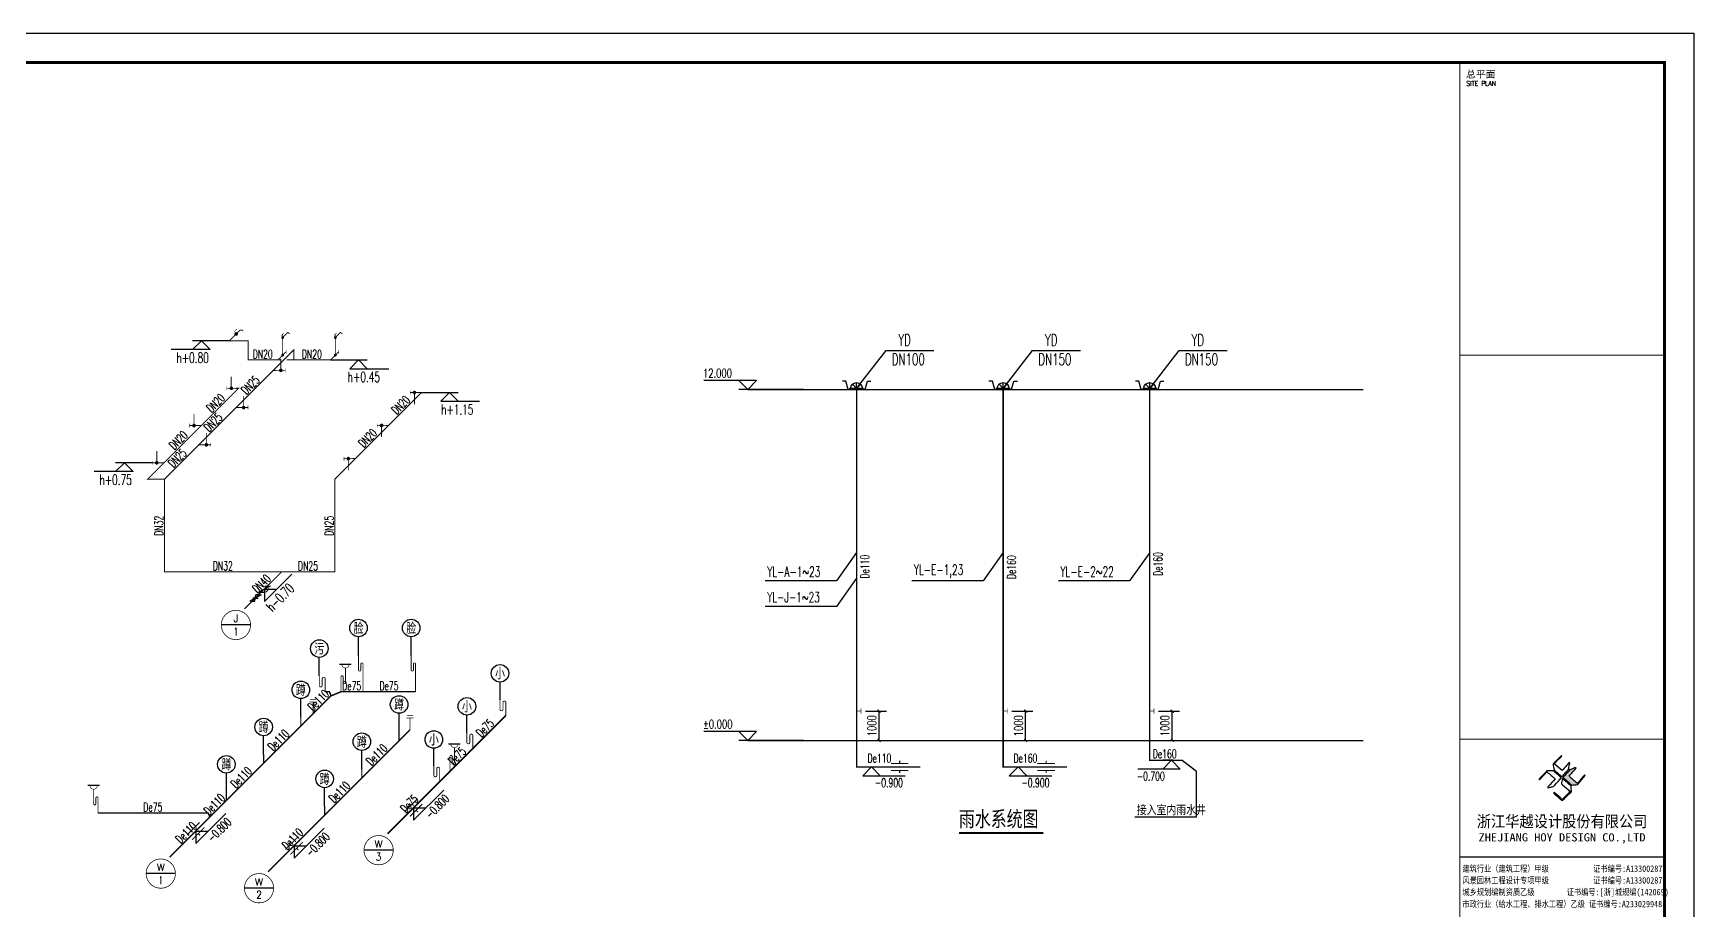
# Model space of a CAD drawing. Extents: x 12811826 to 27008858, y -1172757 to 50528.
# Drawn here: x 13510002 to 13538385, y -586627 to -571643 of the extents above; entities that cross this region are included whole.
import ezdxf
from ezdxf.enums import TextEntityAlignment as Align

# ---------------------------------------------------------------- set-up
doc = ezdxf.new("R2010")
doc.units = 0
doc.header["$LTSCALE"] = 1000
doc.header["$MEASUREMENT"] = 0
for name, color, linetype in [('DIM_SYMB', 3, 'Continuous'), ('DIM_污水', 3, 'Continuous'), ('DIM_消防', 3, 'Continuous'), ('DIM_雨水', 3, 'Continuous'), ('EQUIP_地漏', 7, 'Continuous'), ('EQUIP_污水', 7, 'Continuous'), ('EQUIP_给水', 7, 'Continuous'), ('EQUIP_雨水斗', 7, 'Continuous'), ('PIPE-污水', 2, 'Continuous'), ('PIPE-给水', 3, 'Continuous'), ('PIPE-雨水', 4, 'Continuous'), ('PUB_DIM', 3, 'Continuous'), ('PUB_TEXT', 7, 'Continuous'), ('PUB_TITLE', 4, 'Continuous'), ('TEXT_污水', 7, 'Continuous'), ('TEXT_给水', 7, 'Continuous'), ('TEXT_雨水', 7, 'Continuous'), ('TK', 4, 'Continuous'), ('TWT_DIM', 3, 'Continuous'), ('TWT_ELEV', 3, 'Continuous'), ('TWT_IDEN', 3, 'Continuous'), ('TWT_LEAD', 3, 'Continuous'), ('TWT_TEXT', 7, 'Continuous'), ('VALVE_污水', 7, 'Continuous'), ('VALVE_给水', 7, 'Continuous'), ('VALVE_雨水', 7, 'Continuous')]:
    doc.layers.add(name, color=color, linetype=linetype)
doc.styles.add('-宋体', font='', dxfattribs={"width": 0.8})
doc.styles.add('_TCH_DIM', font='SIMPLEX', dxfattribs={"bigfont": 'GBCBIG'})
doc.styles.add('_TCH_DIM_T3', font='SIMPLEX', dxfattribs={"width": 0.705882, "bigfont": 'GBCBIG'})
doc.styles.add('_TWT_CIRCLE', font='COMPLEX', dxfattribs={"width": 1.1, "height": 3, "bigfont": 'HZTXT'})
doc.styles.add('_TWT_DIM_ELE', font='SIMPLEX', dxfattribs={"width": 0.8, "height": 3, "bigfont": 'HZTXT'})
doc.styles.add('_TWT_PIPEDN', font='SIMPLEX', dxfattribs={"width": 0.8, "height": 3, "bigfont": 'HZTXT'})
doc.styles.add('_TWT_SANITARY', font='', dxfattribs={"width": 0.8, "height": 3.5})
doc.styles.add('_TWT_SERIAL', font='COMPLEX', dxfattribs={"width": 0.8, "height": 3, "bigfont": 'HZTXT'})
doc.styles.add('HT', font='simhei.ttf', dxfattribs={"width": 0.8})
doc.styles.add('HZ', font='txt_____.ttf', dxfattribs={"bigfont": 'hztxt'})
doc.styles.add('ROMANS', font='romans', dxfattribs={"width": 0.65, "height": 231.275})
doc.styles.get("Standard").update_dxf_attribs({"font": 'gbenor.shx', "bigfont": 'gbcbig.shx'})
doc.styles.add('TK-LG-B', font='', dxfattribs={"width": 0.75})
doc.styles.add('图签宋体', font='', dxfattribs={"height": 300})
doc.styles.add('图签黑体', font='simhei.ttf', dxfattribs={"height": 550})
doc.styles.get('-宋体').set_extended_font_data('SimSun')
doc.styles.get('_TWT_SANITARY').set_extended_font_data('SimSun')
doc.styles.get('TK-LG-B').set_extended_font_data('SimSun')
doc.styles.get('图签宋体').set_extended_font_data('NSimSun')
doc.dimstyles.new('_TWT_ARCH&&50', dxfattribs={"dimtxt": 148.75, "dimasz": 50, "dimexe": 125, "dimexo": 150, "dimgap": 50, "dimtad": 1, "dimdec": 0, "dimzin": 0, "dimdsep": 46, "dimtxsty": '_TCH_DIM_T3', "dimblk": 'ARCHTICK', "dimcen": 0.09, "dimclrt": 7, "dimazin": 2, "dimtfac": 1, "dimtdec": 0, "dimtix": 1, "dimtmove": 2, "dimatfit": 3, "dimfxl": 0, "dimtolj": 1, "dimtzin": 0, "dimarcsym": 0})

# ---------------------------------------------------------------- blocks, each defined once
blk = doc.blocks.new('2012_0718_145648')
at = {"linetype": 'ByBlock'}
for p, q in [((-368, 285), (-487, 285)), ((-288, 0), (-368, 285)), ((-288, 0), (288, 0)), ((-240, 32), (240, 32)), ((0, 32), (-141, 174)), ((0, 32), (0, 232)), ((0, 32), (141, 174)), ((288, 0), (368, 285)), ((368, 285), (487, 285))]:
    blk.add_line(p, q, dxfattribs=at)
blk.add_arc((3, 32), 200, 0, 180, dxfattribs=at)
blk = doc.blocks.new('$ATTACHMENT$00000073')
at = {"const_width": 20}
for points in [[(0, 0), (150, 0)], [(150, 90), (150, -90)]]:
    blk.add_lwpolyline(points, dxfattribs=at)
blk = doc.blocks.new('A$C053D6479')
at = {"layer": 'PUB_TITLE'}
h = blk.add_hatch(color=256, dxfattribs=at)
h.dxf.hatch_style = 1
edge = h.paths.add_edge_path()
edge.add_spline(control_points=[(1026, 827), (1105, 920), (1188, 1008), (1266, 1102)], knot_values=[13, 13, 13, 13, 14, 14, 14, 14], degree=3, periodic=0)
edge.add_spline(control_points=[(1266, 1102), (1258, 1111), (1249, 1119), (1239, 1116)], knot_values=[12, 12, 12, 12, 13, 13, 13, 13], degree=3, periodic=0)
edge.add_spline(control_points=[(1239, 1116), (1210, 1107), (1179, 1092), (1144, 1077)], knot_values=[11, 11, 11, 11, 12, 12, 12, 12], degree=3, periodic=0)
edge.add_spline(control_points=[(1144, 1077), (1109, 1063), (1069, 1053), (1047, 1038)], knot_values=[10, 10, 10, 10, 11, 11, 11, 11], degree=3, periodic=0)
edge.add_spline(control_points=[(1047, 1038), (1028, 1026), (1007, 992), (991, 972)], knot_values=[9, 9, 9, 9, 10, 10, 10, 10], degree=3, periodic=0)
edge.add_spline(control_points=[(991, 972), (942, 913), (899, 868), (849, 810)], knot_values=[8, 8, 8, 8, 9, 9, 9, 9], degree=3, periodic=0)
edge.add_spline(control_points=[(849, 810), (842, 801), (822, 776), (822, 775)], knot_values=[7, 7, 7, 7, 8, 8, 8, 8], degree=3, periodic=0)
edge.add_spline(control_points=[(822, 775), (823, 771), (848, 752), (859, 744)], knot_values=[6, 6, 6, 6, 7, 7, 7, 7], degree=3, periodic=0)
edge.add_spline(control_points=[(859, 744), (949, 670), (1035, 592), (1122, 521)], knot_values=[5, 5, 5, 5, 6, 6, 6, 6], degree=3, periodic=0)
edge.add_spline(control_points=[(1122, 521), (1153, 527), (1185, 530), (1217, 533)], knot_values=[4, 4, 4, 4, 5, 5, 5, 5], degree=3, periodic=0)
edge.add_spline(control_points=[(1217, 533), (1246, 535), (1293, 532), (1316, 542)], knot_values=[3, 3, 3, 3, 4, 4, 4, 4], degree=3, periodic=0)
edge.add_spline(control_points=[(1316, 542), (1327, 547), (1338, 565), (1349, 579)], knot_values=[2, 2, 2, 2, 3, 3, 3, 3], degree=3, periodic=0)
edge.add_spline(control_points=[(1349, 579), (1423, 670), (1507, 759), (1572, 848)], knot_values=[1, 1, 1, 1, 2, 2, 2, 2], degree=3, periodic=0)
edge.add_spline(control_points=[(1572, 848), (1564, 852), (1561, 861), (1551, 862)], knot_values=[0, 0, 0, 0, 1, 1, 1, 1], degree=3, periodic=0)
edge.add_spline(control_points=[(1551, 862), (1469, 769), (1393, 671), (1310, 579)], knot_values=[15, 15, 15, 15, 16, 16, 16, 16], degree=3, periodic=0)
edge.add_spline(control_points=[(1310, 579), (1216, 662), (1118, 742), (1026, 827)], knot_values=[14, 14, 14, 14, 15, 15, 15, 15], degree=3, periodic=0)
at = {"layer": 'TK'}
for points, knots in [([(1031, 1298), (1066, 1286), (1054, 1262), (1045, 1224), (1036, 1188), (1031, 1158), (1024, 1121), (1020, 1104), (1017, 1085), (1012, 1071), (1004, 1052), (976, 1026), (956, 1003), (906, 946), (866, 899), (814, 839), (806, 829), (789, 806), (787, 806), (777, 804), (728, 856), (719, 864), (651, 922), (580, 978), (514, 1036), (509, 1106), (488, 1176), (479, 1247), (570, 1343), (663, 1436), (758, 1526), (764, 1523), (768, 1518), (774, 1515), (693, 1422), (599, 1343), (520, 1249), (607, 1171), (698, 1096), (789, 1021), (874, 1109), (950, 1206), (1031, 1298)], [0, 0, 0, 0, 1, 1, 1, 2, 2, 2, 3, 3, 3, 4, 4, 4, 5, 5, 5, 6, 6, 6, 7, 7, 7, 8, 8, 8, 9, 9, 9, 10, 10, 10, 11, 11, 11, 12, 12, 12, 13, 13, 13, 14, 14, 14, 14]), ([(555, 949), (624, 891), (699, 833), (760, 773), (689, 691), (614, 604), (539, 517), (529, 505), (516, 487), (506, 482), (492, 475), (469, 472), (452, 467), (416, 456), (383, 448), (342, 438), (323, 433), (297, 422), (293, 440), (291, 452), (313, 470), (322, 480), (400, 566), (477, 652), (553, 736), (460, 815), (366, 894), (270, 970), (183, 883), (101, 791), (16, 703), (-18, 714), (9, 735), (28, 755), (103, 838), (192, 930), (266, 1005), (319, 1009), (387, 1005), (442, 1007), (456, 1008), (472, 1011), (485, 1007), (507, 1000), (534, 967), (555, 949)], [0, 0, 0, 0, 1, 1, 1, 2, 2, 2, 3, 3, 3, 4, 4, 4, 5, 5, 5, 6, 6, 6, 7, 7, 7, 8, 8, 8, 9, 9, 9, 10, 10, 10, 11, 11, 11, 12, 12, 12, 13, 13, 13, 14, 14, 14, 15, 15, 15, 15]), ([(1097, 490), (1100, 425), (1106, 361), (1107, 294), (1018, 207), (925, 121), (830, 33), (818, 21), (800, 0), (787, 0), (768, -1), (725, 49), (712, 60), (662, 103), (616, 143), (568, 186), (545, 207), (518, 224), (499, 250), (501, 259), (511, 261), (516, 267), (609, 192), (696, 111), (785, 33), (883, 118), (977, 208), (1070, 298), (992, 373), (892, 456), (803, 534), (791, 544), (768, 561), (766, 569), (761, 588), (776, 634), (780, 655), (785, 690), (788, 721), (795, 746), (897, 661), (998, 576), (1097, 490)], [0, 0, 0, 0, 1, 1, 1, 2, 2, 2, 3, 3, 3, 4, 4, 4, 5, 5, 5, 6, 6, 6, 7, 7, 7, 8, 8, 8, 9, 9, 9, 10, 10, 10, 11, 11, 11, 12, 12, 12, 13, 13, 13, 14, 14, 14, 14]), ([(1551, 862), (1561, 861), (1564, 852), (1572, 848), (1507, 759), (1423, 670), (1349, 579), (1338, 565), (1327, 547), (1316, 542), (1293, 532), (1246, 535), (1217, 533), (1185, 530), (1153, 527), (1122, 521), (1035, 592), (949, 670), (859, 744), (848, 752), (823, 771), (822, 775), (822, 776), (842, 801), (849, 810), (899, 868), (942, 913), (991, 972), (1007, 992), (1028, 1026), (1047, 1038), (1069, 1053), (1109, 1063), (1144, 1077), (1179, 1092), (1210, 1107), (1239, 1116), (1249, 1119), (1258, 1111), (1266, 1102), (1188, 1008), (1105, 920), (1026, 827), (1118, 742), (1216, 662), (1310, 579), (1393, 671), (1469, 769), (1551, 862)], [0, 0, 0, 0, 1, 1, 1, 2, 2, 2, 3, 3, 3, 4, 4, 4, 5, 5, 5, 6, 6, 6, 7, 7, 7, 8, 8, 8, 9, 9, 9, 10, 10, 10, 11, 11, 11, 12, 12, 12, 13, 13, 13, 14, 14, 14, 15, 15, 15, 16, 16, 16, 16])]:
    blk.add_open_spline(points, degree=3, knots=knots, dxfattribs=at)
blk = doc.blocks.new('GeYuanFrame_60560235', base_point=(20.09, 4.53))
at = {"layer": 'TK'}
blk.add_line((781.09, 316.93), (851.09, 316.93), dxfattribs=at)
blk.add_lwpolyline([(20.09, 4.53), (20.09, 598.53), (861.09, 598.53), (861.09, 4.53)], close=True, dxfattribs=at)
at = {"layer": 'TK', "const_width": 1}
blk.add_lwpolyline([(45.09, 588.53), (851.09, 588.53), (851.09, 14.53), (45.09, 14.53)], close=True, dxfattribs=at)
at = {"layer": 'TK'}
for points, const_width in [([(781.09, 588.53), (781.09, 14.53)], 0.4), ([(781.09, 488.5), (851.09, 488.5)], 0.35), ([(781.09, 357.14), (851.09, 357.14)], 0.35)]:
    blk.add_lwpolyline(points, dxfattribs=dict(at, const_width=const_width))
at = {"layer": 'PUB_TITLE', "xscale": 0.01000000000021828, "yscale": 0.01000000000021828, "zscale": 0.01}
blk.add_blockref('A$C053D6479', (808.19, 336.27), dxfattribs=at)
at = {"layer": 'TK', "style": '图签宋体'}
blk.add_text('总平面', height=2.4, dxfattribs=at).set_placement((783.23, 583.28))
at = {"layer": 'TK'}
for s, height, style, width, p in [('SITE PLAN', 1.697, 'ROMANS', 0.76, (783.35, 580.49)), ('建筑行业（建筑工程）甲级           证书编号:A133002877', 2.2, '-宋体', 0.8, (782, 311.83)), ('风景园林工程设计专项甲级           证书编号:A133002877', 2.2, '-宋体', 0.8, (782, 307.81)), ('城乡规划编制资质乙级        证书编号:[浙]城规编(142069)', 2.2, '-宋体', 0.8, (782, 303.82)), ('市政行业（给水工程、排水工程）乙级 证书编号:A233029948', 2.2, '-宋体', 0.8, (782, 299.74))]:
    blk.add_text(s, height=height, dxfattribs=dict(at, style=style, width=width)).set_placement(p)
for s, height, style, width, p in [('浙江华越设计股份有限公司', 3.96, 'HT', 0.9, (816.07, 329.16)), ('ZHEJIANG HOY DESIGN CO.,LTD', 2.8, '图签黑体', 1.11, (816.06, 323.29))]:
    blk.add_text(s, height=height, dxfattribs=dict(at, style=style, width=width)).set_placement(p, align=Align.MIDDLE)
blk = doc.blocks.new('$VALVE$00000553')
at = {"const_width": 30}
for points in [[(0, 100), (-250, 100), (-250, 100)], [(0, 100), (0, 175)], [(0, 100), (250, 100), (250, 100)], [(-250, -100), (-250, -100), (0, -100)], [(250, -100), (250, -100), (0, -100)], [(0, -175), (0, -100)]]:
    blk.add_lwpolyline(points, dxfattribs=at)
blk = doc.blocks.new('_ArchTick')
at = {"color": 0, "linetype": 'ByBlock', "const_width": 0.4}
blk.add_lwpolyline([(-0.5, -0.5), (0.5, 0.5)], dxfattribs=at)
blk = doc.blocks.new('*D487')
at = {"layer": 'Defpoints', "color": 0}
for p in [(13524075, -583231), (13524460, -583231), (13524075, -583731)]:
    blk.add_point(p, dxfattribs=at)
at = {"layer": 'TWT_DIM', "color": 0, "lineweight": -2}
for p, q in [((13524225, -583231), (13524585, -583231)), ((13524460, -583731), (13524460, -583231)), ((13524225, -583731), (13524585, -583731))]:
    blk.add_line(p, q, dxfattribs=at)
at = {"layer": 'TWT_DIM', "color": 0, "lineweight": -2, "xscale": 50, "yscale": 50, "zscale": 50}
for p, rotation in [((13524460, -583231), 90), ((13524460, -583731), 270)]:
    blk.add_blockref('_ArchTick', p, dxfattribs=dict(at, rotation=rotation))
at = {"layer": 'TWT_DIM', "color": 7, "insert": (13524336, -583481), "char_height": 148.8, "attachment_point": 5, "rotation": 90, "style": '_TCH_DIM_T3'}
blk.add_mtext('\\A1;1000', dxfattribs=at)
blk = doc.blocks.new('*D488')
at = {"layer": 'Defpoints', "color": 0}
for p in [(13526580, -583231), (13526965, -583231), (13526580, -583731)]:
    blk.add_point(p, dxfattribs=at)
at = {"layer": 'TWT_DIM', "color": 0, "lineweight": -2}
for p, q in [((13526730, -583231), (13527090, -583231)), ((13526965, -583731), (13526965, -583231)), ((13526730, -583731), (13527090, -583731))]:
    blk.add_line(p, q, dxfattribs=at)
at = {"layer": 'TWT_DIM', "color": 0, "lineweight": -2, "xscale": 50, "yscale": 50, "zscale": 50}
for p, rotation in [((13526965, -583231), 90), ((13526965, -583731), 270)]:
    blk.add_blockref('_ArchTick', p, dxfattribs=dict(at, rotation=rotation))
at = {"layer": 'TWT_DIM', "color": 7, "insert": (13526841, -583481), "char_height": 148.8, "attachment_point": 5, "rotation": 90, "style": '_TCH_DIM_T3'}
blk.add_mtext('\\A1;1000', dxfattribs=at)
blk = doc.blocks.new('*D489')
at = {"layer": 'Defpoints', "color": 0}
for p in [(13529085, -583231), (13529471, -583231), (13529085, -583731)]:
    blk.add_point(p, dxfattribs=at)
at = {"layer": 'TWT_DIM', "color": 0, "lineweight": -2}
for p, q in [((13529235, -583231), (13529596, -583231)), ((13529471, -583731), (13529471, -583231)), ((13529235, -583731), (13529596, -583731))]:
    blk.add_line(p, q, dxfattribs=at)
at = {"layer": 'TWT_DIM', "color": 0, "lineweight": -2, "xscale": 50, "yscale": 50, "zscale": 50}
for p, rotation in [((13529471, -583231), 90), ((13529471, -583731), 270)]:
    blk.add_blockref('_ArchTick', p, dxfattribs=dict(at, rotation=rotation))
at = {"layer": 'TWT_DIM', "color": 7, "insert": (13529346, -583481), "char_height": 148.8, "attachment_point": 5, "rotation": 90, "style": '_TCH_DIM_T3'}
blk.add_mtext('\\A1;1000', dxfattribs=at)
blk = doc.blocks.new('$TWTSYS$00000086')
at = {"const_width": 30}
blk.add_lwpolyline([(0, 0), (0, 946, 1), (-75, 946), (-75, 746, -1), (-150, 746), (-150, 1244)], format="xyb", dxfattribs=at)
blk = doc.blocks.new('$TWTSYS$00000087')
at = {"const_width": 30}
blk.add_lwpolyline([(0, 0), (0, 456, 0.75), (-100, 456), (-100, 202, -0.75), (-200, 202), (-200, 540)], format="xyb", dxfattribs=at)
blk = doc.blocks.new('$TWTSYS$00000090')
at = {"color": 0, "const_width": 42}
blk.add_lwpolyline([(0, 303), (0, 0)], dxfattribs=at)
blk = doc.blocks.new('$TWTSYS$00000409')
blk.add_line((-53, 944), (347, 944))
for points, const_width in [([(0, 0), (0, 512, -1), (75, 512), (75, 312, 1), (150, 312), (150, 810)], 30), ([(25, 944, 1.067664), (275, 944)], 20)]:
    blk.add_lwpolyline(points, format="xyb", dxfattribs=dict(const_width=const_width))
at = {"style": 'HZ', "flags": 1}
for tag in ['WHAT', 'SPEC', 'UNIT']:
    blk.add_attdef(tag, (150, 810), '', height=0.001, dxfattribs=at)
blk = doc.blocks.new('$TWTSYS$00000426')
for points, const_width in [([(-125, 407), (125, 407)], 20), ([(-100, 500), (100, 500)], 20), ([(0, 407), (0, 0)], 30)]:
    blk.add_lwpolyline(points, dxfattribs=dict(const_width=const_width))
at = {"style": 'HZ', "width": 0.7, "flags": 1}
for tag in ['UNIT', 'SPEC', 'WHAT']:
    blk.add_attdef(tag, (0, 0), '', height=0.001, dxfattribs=at)
blk = doc.blocks.new('$TWTSYS$00000408')
blk.add_line((-53, 944), (347, 944))
for points, const_width in [([(0, 0), (0, 512, -1), (75, 512), (75, 312, 1), (150, 312), (150, 810)], 30), ([(25, 944, 1.067664), (275, 944)], 20)]:
    blk.add_lwpolyline(points, format="xyb", dxfattribs=dict(const_width=const_width))
at = {"style": 'HZ', "flags": 1}
for tag in ['WHAT', 'SPEC', 'UNIT']:
    blk.add_attdef(tag, (150, 810), '', height=0.001, dxfattribs=at)
blk = doc.blocks.new('$TWTSYS$00000410')
blk.add_line((53, 944), (-347, 944))
for points, const_width in [([(-25, 944, -1.067664), (-275, 944)], 20), ([(0, 0), (0, 512, 1), (-75, 512), (-75, 312, -1), (-150, 312), (-150, 810)], 30)]:
    blk.add_lwpolyline(points, format="xyb", dxfattribs=dict(const_width=const_width))
at = {"style": 'HZ', "flags": 1}
for tag in ['UNIT', 'SPEC', 'WHAT']:
    blk.add_attdef(tag, (-150, 810), '', height=0.001, dxfattribs=at)
blk = doc.blocks.new('$TWTSYS$00000053')
at = {"const_width": 30}
blk.add_lwpolyline([(0, 0), (283, 283, -0.443942), (411, 276, 1.105826)], format="xyb", dxfattribs=at)
for points, const_width in [([(102, 252), (192, 342)], 15), ([(154, 162), (154, 304)], 10)]:
    blk.add_lwpolyline(points, dxfattribs=dict(const_width=const_width))
at = {"const_width": 62.5}
blk.add_lwpolyline([(152, 152, 1), (196, 196, 1)], format="xyb", close=True, dxfattribs=at)
at = {"style": 'HZ', "width": 0.7, "flags": 1}
for tag in ['UNIT', 'WHAT', 'SPEC']:
    blk.add_attdef(tag, (0, 0), '', height=0.0001, dxfattribs=at)
blk = doc.blocks.new('$VALVE$00000335')
for p, q in [((178, 53), (-178, -53)), ((-125, 0), (-178, -53)), ((-125, 0), (-72, 53)), ((-72, 53), (72, -53)), ((0, 0), (-53, -53)), ((0, 0), (53, 53)), ((125, 0), (72, -53)), ((125, 0), (178, 53))]:
    blk.add_line(p, q)
for p in [(-125, 0), (125, 0)]:
    blk.add_point(p)
blk = doc.blocks.new('$VALVE$00000359')
for p, q in [((177, 53), (-177, -53)), ((-177, -53), (-71, 53)), ((-30, 88), (111, 88)), ((71, -53), (177, 53))]:
    blk.add_line(p, q)
for p in [(-124, 0), (124, 0)]:
    blk.add_point(p)
blk.add_solid([(41, 88), (23, 106), (111, 88)])
blk = doc.blocks.new('$ATTACHMENT$00000125')
for points, const_width in [([(0, 0), (320, 0)], 30), ([(170, 0), (170, 400)], 30), ([(320, -65), (320, 65)], 15)]:
    blk.add_lwpolyline(points, dxfattribs=dict(const_width=const_width))
at = {"const_width": 62.5}
blk.add_lwpolyline([(139, 0, -1), (201, 0, -1)], format="xyb", close=True, dxfattribs=at)
at = {"style": 'HZ', "width": 0.7, "flags": 1}
for tag in ['UNIT', 'SPEC', 'WHAT']:
    blk.add_attdef(tag, (0, 0), '', height=0.001, dxfattribs=at)
blk = doc.blocks.new('$ATTACHMENT$00000141')
for points, const_width in [([(50, 769), (146, 865)], 15), ([(103, 705), (280, 882), (344, 834)], 30), ([(103, 822), (103, 103)], 30), ([(0, 0), (220, 220)], 30), ([(220, 278), (220, 154)], 15)]:
    blk.add_lwpolyline(points, dxfattribs=dict(const_width=const_width))
at = {"const_width": 50}
for points in [[(78, 705, 1), (128, 705, 1)], [(78, 105, 1), (128, 105, 1)]]:
    blk.add_lwpolyline(points, format="xyb", close=True, dxfattribs=at)
at = {"style": 'HZ', "width": 0.7, "flags": 1}
for tag in ['UNIT', 'SPEC', 'WHAT']:
    blk.add_attdef(tag, (0, 0), '', height=0.001, dxfattribs=at)
blk = doc.blocks.new('$ATTACHMENT$00000128')
for points, const_width in [([(0, 0), (-300, 0)], 30), ([(-298, 60), (-298, -70)], 15), ([(-150, 0), (-150, -400)], 30)]:
    blk.add_lwpolyline(points, dxfattribs=dict(const_width=const_width))
at = {"const_width": 62.5}
blk.add_lwpolyline([(-119, 0, -1), (-181, 0, -1)], format="xyb", close=True, dxfattribs=at)
at = {"style": 'HZ', "width": 0.7, "flags": 1}
for tag in ['UNIT', 'SPEC', 'WHAT']:
    blk.add_attdef(tag, (0, 0), '', height=0.001, dxfattribs=at)

msp = doc.modelspace()

# ---------------------------------------------------------------- hatches: boundary and pattern name
at = {"layer": 'PIPE-污水', "linetype": 'Continuous'}
for points in [[(13515063.4, -582899.3), (13515063.4, -582886.8), (13515071.7, -582886.8)], [(13515063.4, -582899.3), (13515074.9, -582894.5), (13515071.7, -582886.8)], [(13512991.2, -584971.4), (13513002.7, -584966.7), (13512999.5, -584958.9)], [(13512991.2, -584971.4), (13512991.2, -584958.9), (13512999.5, -584958.9)]]:
    msp.add_hatch(color=256, dxfattribs=at).paths.add_polyline_path(points)
at = {"layer": 'PIPE-给水', "linetype": 'Continuous'}
for points in [[(13513354.9, -576900.5), (13513348.7, -576894.3), (13513333.8, -576909.2)], [(13513354.9, -576900.5), (13513354.9, -576909.2), (13513333.8, -576909.2)], [(13513675.3, -576900.5), (13513684.1, -576900.5), (13513684.1, -576891.7)], [(13513675.3, -576900.5), (13513675.3, -576891.7), (13513684.1, -576891.7)], [(13513675.3, -577228), (13513675.3, -577236.8), (13513666.6, -577236.8)], [(13513675.3, -577228), (13513666.6, -577228), (13513666.6, -577236.8)], [(13514455.7, -577056.7), (13514449.5, -577050.5), (13514464.4, -577035.6)], [(13514455.7, -577056.7), (13514464.4, -577056.7), (13514464.4, -577035.6)], [(13515084.1, -577228), (13515084.1, -577236.8), (13515087.7, -577236.8)], [(13515084.1, -577228), (13515090.3, -577234.2), (13515087.7, -577236.8)], [(13513511.8, -577713.5), (13513518, -577719.7), (13513532.9, -577704.7)], [(13513511.8, -577713.5), (13513511.8, -577704.7), (13513532.9, -577704.7)], [(13516638.9, -577784.8), (13516645.1, -577791), (13516660, -577776.1)], [(13516638.9, -577784.8), (13516638.9, -577776.1), (13516660, -577776.1)], [(13511959.9, -579265.4), (13511953.7, -579259.2), (13511938.8, -579274.1)], [(13511959.9, -579265.4), (13511959.9, -579274.1), (13511938.8, -579274.1)], [(13515158.4, -579265.4), (13515152.2, -579259.2), (13515149.6, -579261.8)], [(13515158.4, -579265.4), (13515149.6, -579265.4), (13515149.6, -579261.8)], [(13512247, -580849.6), (13512247, -580858.3), (13512238.2, -580858.3)], [(13512247, -580849.6), (13512238.2, -580849.6), (13512238.2, -580858.3)], [(13515158.4, -580849.6), (13515158.4, -580858.3), (13515167.1, -580858.3)], [(13515158.4, -580849.6), (13515167.1, -580849.6), (13515167.1, -580858.3)]]:
    msp.add_hatch(color=256, dxfattribs=at).paths.add_polyline_path(points)
at = {"layer": 'PIPE-雨水', "linetype": 'Continuous'}
for points in [[(13529085.3, -584071.2), (13529072.8, -584071.2), (13529072.8, -584083.7)], [(13529085.3, -584071.2), (13529085.3, -584083.7), (13529072.8, -584083.7)], [(13529638.6, -584071.2), (13529646.2, -584061.3), (13529642.8, -584058.7)], [(13529638.6, -584071.2), (13529638.6, -584058.7), (13529642.8, -584058.7)], [(13524075.1, -584184.3), (13524075.1, -584196.8), (13524062.6, -584196.8)], [(13524075.1, -584184.3), (13524062.6, -584184.3), (13524062.6, -584196.8)], [(13526580.2, -584184.3), (13526580.2, -584196.8), (13526567.7, -584196.8)], [(13526580.2, -584184.3), (13526567.7, -584184.3), (13526567.7, -584196.8)]]:
    msp.add_hatch(color=256, dxfattribs=at).paths.add_polyline_path(points)

# ---------------------------------------------------------------- linework, layer by layer
at = {"color": 8}
for p, q in [((13522215, -577730.6), (13532732, -577730.6)), ((13522215, -583730.6), (13532732, -583730.6))]:
    msp.add_line(p, q, dxfattribs=at)
at = {"layer": 'DIM_SYMB', "const_width": 35}
msp.add_lwpolyline([(13525823.9, -585315), (13527265.1, -585315)], dxfattribs=at)
at = {"layer": 'DIM_污水'}
for p, q in [((13516503.7, -585094.4), (13517018.7, -584579.4)), ((13516487.3, -584898.7), (13516609.8, -584776.2)), ((13516503.7, -584882.2), (13516503.7, -585094.4)), ((13516503.7, -584882.2), (13516715.9, -584882.2)), ((13512764, -585298.7), (13512886.5, -585176.2)), ((13512780.4, -585494.4), (13513295.4, -584979.4)), ((13514459.6, -585744.3), (13514974.6, -585229.3)), ((13512780.4, -585282.2), (13512780.4, -585494.4)), ((13512780.4, -585282.2), (13512992.5, -585282.2)), ((13514443.2, -585548.6), (13514565.7, -585426.1)), ((13514459.6, -585532.2), (13514459.6, -585744.3)), ((13514459.6, -585532.2), (13514671.7, -585532.2))]:
    msp.add_line(p, q, dxfattribs=at)
at = {"layer": 'DIM_消防'}
for p, q in [((13513716.8, -581758.5), (13513216.8, -581758.5)), ((13516155.5, -585608.1), (13515655.5, -585608.1)), ((13512432.2, -586008.1), (13511932.2, -586008.1)), ((13514111.4, -586258), (13513611.4, -586258))]:
    msp.add_line(p, q, dxfattribs=at)
at = {"layer": 'DIM_消防', "const_width": 12.5}
for points in [[(13513716.8, -581758.5, 1), (13513216.8, -581758.5, 1)], [(13516155.5, -585608.1, 1), (13515655.5, -585608.1, 1)], [(13512432.2, -586008.1, 1), (13511932.2, -586008.1, 1)], [(13514111.4, -586258, 1), (13513611.4, -586258, 1)]]:
    msp.add_lwpolyline(points, format="xyb", close=True, dxfattribs=at)
at = {"layer": 'DIM_雨水'}
for p, q in [((13524075.1, -577714.4), (13524578.3, -577065.8)), ((13524578.3, -577065.8), (13525396.8, -577065.8)), ((13526580.2, -577714.4), (13527083.3, -577065.8)), ((13527083.3, -577065.8), (13527901.9, -577065.8)), ((13529085.3, -577714.4), (13529588.4, -577065.8)), ((13529588.4, -577065.8), (13530407, -577065.8)), ((13524075.1, -580520.8), (13523731.5, -581004.6)), ((13526580.2, -580520.8), (13526236.5, -581004.6)), ((13529085.3, -580520.8), (13528741.6, -581004.6)), ((13524075.1, -580957.2), (13523731.5, -581440.9)), ((13523731.5, -581004.6), (13522514.1, -581004.6)), ((13526236.5, -581004.6), (13525019.1, -581004.6)), ((13528741.6, -581004.6), (13527524.2, -581004.6)), ((13523731.5, -581440.9), (13522514.1, -581440.9)), ((13529458.4, -584071.2), (13529308.4, -584221.2)), ((13529482.3, -584071.2), (13529308.4, -584071.2)), ((13529458.4, -584071.2), (13529608.4, -584221.2)), ((13524329.3, -584184.3), (13524179.3, -584334.3)), ((13524179.3, -584334.3), (13524907.6, -584334.3)), ((13524305.4, -584184.3), (13524479.3, -584184.3)), ((13524329.3, -584184.3), (13524479.3, -584334.3)), ((13526834.4, -584184.3), (13526684.4, -584334.3)), ((13526684.4, -584334.3), (13527412.7, -584334.3)), ((13526810.4, -584184.3), (13526984.4, -584184.3)), ((13526834.4, -584184.3), (13526984.4, -584334.3)), ((13529608.4, -584221.2), (13528880.1, -584221.2))]:
    msp.add_line(p, q, dxfattribs=at)
at = {"layer": 'PIPE-污水', "linetype": 'Continuous', "ltscale": 0.25, "const_width": 25}
for points in [[(13515092.6, -582970), (13514785, -583277.7)], [(13514992, -582899.3), (13515063.4, -582899.3)], [(13515063.4, -582899.3), (13515092.6, -582970)], [(13515263.4, -582899.3), (13515092.6, -582970)], [(13515263.4, -582899.3), (13515637.6, -582899.3)], [(13515637.6, -582899.3), (13516537.6, -582899.3)], [(13514785, -583277.7), (13514576.5, -583486.2)], [(13514576.5, -583486.2), (13513940.1, -584122.6)], [(13516255.7, -583736.1), (13516441.1, -583550.7)], [(13518080.6, -583305.4), (13517514.9, -583871.1)], [(13516255.7, -583736.1), (13515619.3, -584372.5)], [(13513940.1, -584122.6), (13513303.7, -584758.9)], [(13517514.9, -583871.1), (13517126.2, -584259.8)], [(13515619.3, -584372.5), (13514982.9, -585008.9)], [(13517126.2, -584259.8), (13516949.2, -584436.8)], [(13516949.2, -584436.8), (13516058.3, -585327.7)], [(13512991.2, -584971.4), (13511110.1, -584971.4)], [(13512991.2, -584971.4), (13513020.5, -585042.2)], [(13513303.7, -584758.9), (13513020.5, -585042.2)], [(13513020.5, -585042.2), (13512334.9, -585727.7)], [(13514982.9, -585008.9), (13514014.1, -585977.7)]]:
    msp.add_lwpolyline(points, dxfattribs=at)
at = {"layer": 'PIPE-给水', "linetype": 'Continuous', "ltscale": 0.25, "const_width": 17.5}
for points in [[(13513354.9, -576900.5), (13513384.8, -576870.6)], [(13513675.3, -576900.5), (13513354.9, -576900.5)], [(13513675.3, -577228), (13513675.3, -576900.5)], [(13514184.1, -577228), (13513675.3, -577228)], [(13514106.2, -577406.2), (13514455.7, -577056.7)], [(13514184.1, -577228), (13514213.9, -577198.2)], [(13514234.4, -577228), (13514184.1, -577228)], [(13514455.7, -577228), (13514334.4, -577228)], [(13514455.7, -577056.7), (13514455.7, -577228)], [(13515084.1, -577228), (13514455.7, -577228)], [(13515084.1, -577228), (13515113.9, -577198.2)], [(13513469.8, -578042.6), (13514106.2, -577406.2)], [(13514106.2, -577406.2), (13514149.4, -577406.2)], [(13512875.4, -578349.9), (13513511.8, -577713.5)], [(13513511.8, -577713.5), (13513471.7, -577713.5)], [(13516077.4, -578346.4), (13516638.9, -577784.8)], [(13516638.9, -577784.8), (13516592.6, -577784.8)], [(13512833.4, -578679), (13513469.8, -578042.6)], [(13513469.8, -578042.6), (13513513.1, -578042.6)], [(13512239, -578986.3), (13512875.4, -578349.9)], [(13512875.4, -578349.9), (13512835.3, -578349.9)], [(13515508.8, -578914.9), (13516077.4, -578346.4)], [(13516077.4, -578346.4), (13516031, -578346.4)], [(13512247, -579265.4), (13512833.4, -578679)], [(13512833.4, -578679), (13512876.7, -578679)], [(13511959.9, -579265.4), (13512239, -578986.3)], [(13512239, -578986.3), (13512198.9, -578986.3)], [(13515158.4, -579265.4), (13515508.8, -578914.9)], [(13515508.8, -578914.9), (13515462.5, -578914.9)], [(13512247, -579265.4), (13511959.9, -579265.4)], [(13512247, -580849.6), (13512247, -579265.4)], [(13515158.4, -580849.6), (13515158.4, -579265.4)], [(13514248.7, -580849.6), (13512247, -580849.6)], [(13514005.3, -581093), (13514248.7, -580849.6)], [(13514248.7, -580849.6), (13515158.4, -580849.6)], [(13513852.6, -581245.7), (13513900.3, -581198)], [(13513708.8, -581389.5), (13513746.5, -581351.8)]]:
    msp.add_lwpolyline(points, dxfattribs=at)
at = {"layer": 'PIPE-雨水', "linetype": 'Continuous', "ltscale": 0.5, "const_width": 25}
for points in [[(13524075.1, -577730.6), (13524075.1, -584184.3)], [(13526580.2, -577730.6), (13526580.2, -584184.3)], [(13529085.3, -577730.6), (13529085.3, -584071.2)], [(13529085.3, -584071.2), (13529638.6, -584071.2)], [(13529638.6, -584071.2), (13529880.5, -584256.1)], [(13525166.5, -584184.3), (13524075.1, -584184.3)], [(13527671.6, -584184.3), (13526580.2, -584184.3)]]:
    msp.add_lwpolyline(points, dxfattribs=at)
at = {"layer": 'PUB_DIM'}
for p, q in [((13522365, -577580.6), (13521465, -577580.6)), ((13522215, -577730.6), (13522065, -577580.6)), ((13522215, -577730.6), (13522365, -577580.6)), ((13523168.7, -577730.6), (13522065, -577730.6)), ((13522365, -583580.6), (13521465, -583580.6)), ((13522215, -583730.6), (13522065, -583580.6)), ((13523168.7, -583730.6), (13522065, -583730.6)), ((13522215, -583730.6), (13522365, -583580.6))]:
    msp.add_line(p, q, dxfattribs=at)
at = {"layer": 'TWT_DIM'}
for p, q in [((13515562.6, -582277.4, 0), (13515562.6, -581959.5, 0)), ((13516462.6, -582277.4, 0), (13516462.6, -581959.5, 0)), ((13514892, -582629.4, 0), (13514892, -582311.5, 0)), ((13517980.6, -583035.5, 0), (13517980.6, -582734.1, 0)), ((13514576.5, -583334.8, 0), (13514576.5, -583016.8, 0)), ((13516255.7, -583584.7, 0), (13516255.7, -583266.8, 0)), ((13517414.9, -583601.2, 0), (13517414.9, -583299.8, 0)), ((13513940.1, -583971.1, 0), (13513940.1, -583653.2, 0)), ((13515619.3, -584221.1, 0), (13515619.3, -583903.2, 0)), ((13516849.2, -584166.9, 0), (13516849.2, -583865.5, 0)), ((13513303.7, -584607.5, 0), (13513303.7, -584289.6, 0)), ((13514982.9, -584857.5, 0), (13514982.9, -584539.6, 0))]:
    msp.add_line(p, q, dxfattribs=at)
at = {"layer": 'TWT_ELEV'}
for p, q in [((13512876.9, -576900.5), (13512726.9, -577050.5)), ((13513354.9, -576900.5), (13512726.9, -576900.5)), ((13512876.9, -576900.5), (13513026.9, -577050.5)), ((13513026.9, -577050.5), (13512361.7, -577050.5)), ((13515084.1, -577228), (13515712.1, -577228)), ((13515562.1, -577228), (13515412.1, -577378)), ((13515562.1, -577228), (13515712.1, -577378)), ((13515412.1, -577378), (13516077.3, -577378)), ((13516638.9, -577784.8), (13517266.9, -577784.8)), ((13517116.9, -577784.8), (13516966.9, -577934.8)), ((13517116.9, -577784.8), (13517266.9, -577934.8)), ((13516966.9, -577934.8), (13517632.1, -577934.8)), ((13511560.9, -578986.3), (13511410.9, -579136.3)), ((13512038.9, -578986.3), (13511410.9, -578986.3)), ((13511560.9, -578986.3), (13511710.9, -579136.3)), ((13511710.9, -579136.3), (13511045.7, -579136.3)), ((13513952.8, -581357.6), (13514423.2, -580887.2)), ((13513614.8, -581483.5), (13514058.9, -581039.4)), ((13513952.8, -581145.5), (13513952.8, -581357.6)), ((13513952.8, -581145.5), (13514165, -581145.5))]:
    msp.add_line(p, q, dxfattribs=at)
at = {"layer": 'TWT_IDEN'}
for centre in [(13515562.6, -581809.5), (13516462.6, -581809.5), (13514892, -582161.5), (13517980.6, -582584.1), (13514576.5, -582866.8), (13516255.7, -583116.8), (13517414.9, -583149.8), (13513940.1, -583503.2), (13515619.3, -583753.2), (13516849.2, -583715.5), (13513303.7, -584139.6), (13514982.9, -584389.6)]:
    msp.add_circle(centre, 150, dxfattribs=at)
at = {"layer": 'TWT_LEAD'}
for p, q in [((13529880.5, -584256.1), (13529880.5, -585044.8)), ((13529880.5, -585044.8), (13528829.6, -585044.8))]:
    msp.add_line(p, q, dxfattribs=at)

# ---------------------------------------------------------------- block references
at = {"color": 8, "xscale": 50, "yscale": 50, "zscale": 50}
msp.add_blockref('GeYuanFrame_60560235', (13496334.8, -601343.1), dxfattribs=at)
at = {"layer": 'EQUIP_地漏', "xscale": 0.5, "yscale": 0.5, "zscale": 0.5}
for name, p in [('$TWTSYS$00000409', (13515263.4, -582899.3)), ('$TWTSYS$00000408', (13517126.2, -584259.8)), ('$TWTSYS$00000410', (13511110.1, -584971.4))]:
    msp.add_blockref(name, p, dxfattribs=at)
at = {"layer": 'EQUIP_污水', "xscale": 0.5, "yscale": 0.5, "zscale": 0.5}
for name, p in [('$TWTSYS$00000086', (13515637.6, -582899.3)), ('$TWTSYS$00000086', (13516537.6, -582899.3)), ('$TWTSYS$00000087', (13514992, -582899.3)), ('$TWTSYS$00000426', (13514785, -583277.7)), ('$TWTSYS$00000087', (13518080.6, -583305.4)), ('$ATTACHMENT$00000073', (13524075.1, -583230.9)), ('$ATTACHMENT$00000073', (13526580.2, -583230.9)), ('$ATTACHMENT$00000073', (13529085.3, -583230.9)), ('$TWTSYS$00000090', (13514576.5, -583486.2)), ('$TWTSYS$00000426', (13516441.1, -583550.7)), ('$TWTSYS$00000090', (13516255.7, -583736.1)), ('$TWTSYS$00000087', (13517514.9, -583871.1)), ('$TWTSYS$00000090', (13513940.1, -584122.6)), ('$TWTSYS$00000090', (13515619.3, -584372.5)), ('$TWTSYS$00000087', (13516949.2, -584436.8)), ('$TWTSYS$00000090', (13513303.7, -584758.9)), ('$TWTSYS$00000090', (13514982.9, -585008.9))]:
    msp.add_blockref(name, p, dxfattribs=at)
at = {"layer": 'EQUIP_给水', "xscale": 0.5, "yscale": 0.5, "zscale": 0.5}
for name, p in [('$TWTSYS$00000053', (13513384.8, -576870.6)), ('$ATTACHMENT$00000141', (13514213.9, -577198.2)), ('$ATTACHMENT$00000141', (13515113.9, -577198.2)), ('$ATTACHMENT$00000125', (13514149.4, -577406.2)), ('$ATTACHMENT$00000125', (13513513.1, -578042.6)), ('$ATTACHMENT$00000128', (13516592.6, -577784.8)), ('$ATTACHMENT$00000128', (13516031, -578346.4)), ('$ATTACHMENT$00000125', (13512876.7, -578679)), ('$ATTACHMENT$00000128', (13515462.5, -578914.9))]:
    msp.add_blockref(name, p, dxfattribs=at)
at = {"layer": 'EQUIP_给水', "xscale": 0.5, "yscale": -0.5, "zscale": 0.5, "rotation": 180}
for p in [(13513471.7, -577713.5), (13512835.3, -578349.9), (13512198.9, -578986.3)]:
    msp.add_blockref('$ATTACHMENT$00000125', p, dxfattribs=at)
at = {"layer": 'EQUIP_雨水斗', "linetype": 'ByBlock', "xscale": -0.5, "yscale": 0.5, "zscale": 0.5}
for p in [(13524075.1, -577730.6), (13526580.2, -577730.6), (13529085.3, -577730.6)]:
    msp.add_blockref('2012_0718_145648', p, dxfattribs=at)
at = {"layer": 'VALVE_污水', "xscale": 0.6, "yscale": 0.6, "zscale": 0.6}
for p, rotation in [((13516503.7, -584882.2), 225.000000000947), ((13512780.4, -585282.2), 225.0000000009778), ((13514459.6, -585532.2), 225.0000000009295)]:
    msp.add_blockref('$VALVE$00000553', p, dxfattribs=dict(at, rotation=rotation))
at = {"layer": 'VALVE_给水', "xscale": 0.6, "yscale": -0.6, "zscale": 0.6, "rotation": 45.00000000006486}
for name, p in [('$VALVE$00000335', (13513799.5, -581298.7)), ('$VALVE$00000359', (13513952.8, -581145.5))]:
    msp.add_blockref(name, p, dxfattribs=at)
at = {"layer": 'VALVE_雨水', "xscale": -0.6, "yscale": 0.6, "zscale": 0.6, "rotation": 180}
for p in [(13524811.2, -584184.3), (13527316.2, -584184.3)]:
    msp.add_blockref('$VALVE$00000553', p, dxfattribs=at)

# ---------------------------------------------------------------- texts
at = {"layer": 'DIM_消防', "color": 7, "style": '_TWT_CIRCLE'}
for s, height, p, p2 in [('J', 131.9, (13513428.8, -581712.4), (13513504.8, -581712.4)), ('1', 133.3, (13513435.4, -581937.7), (13513498.3, -581937.7)), ('W', 120.8, (13515835.9, -585560.3), (13515975.1, -585560.3)), ('3', 129.4, (13515858.1, -585783.9), (13515952.9, -585783.9)), ('W', 120.8, (13512112.6, -585960.3), (13512251.8, -585960.3)), ('1', 133.3, (13512150.8, -586187.3), (13512213.6, -586187.3)), ('W', 120.8, (13513791.8, -586210.3), (13513931, -586210.3)), ('2', 129.4, (13513814, -586433.8), (13513908.8, -586433.8))]:
    msp.add_text(s, height=height, dxfattribs=at).set_placement(p, p2, align=Align.FIT)
at = {"layer": 'DIM_雨水', "color": 7, "style": '_TWT_SERIAL', "width": 0.64}
for s, p in [('YD', (13524789.7, -576988)), ('YD', (13527294.7, -576988)), ('YD', (13529799.8, -576988)), ('DN100', (13524676.9, -577318)), ('DN150', (13527181.9, -577318)), ('DN150', (13529687, -577318))]:
    msp.add_text(s, height=200, dxfattribs=at).set_placement(p)
at = {"layer": 'PUB_TEXT'}
for s, height, style, width, p in [('12.000', 148.75, '_TCH_DIM', 0.705882, (13521450, -577528.1)), ('%%P0.000', 148.75, '_TCH_DIM', 0.705882, (13521450, -583528.1)), ('雨水系统图', 265.82, 'TK-LG-B', 0.75, (13525823.9, -585206.6))]:
    msp.add_text(s, height=height, dxfattribs=dict(at, style=style, width=width)).set_placement(p)
at = {"layer": 'TEXT_污水', "linetype": 'Continuous', "style": '_TWT_PIPEDN', "width": 0.64}
for s, p in [('De110', (13514783.8, -583243.5)), ('De110', (13514103.2, -583924.1)), ('De75', (13517662.1, -583688.5)), ('De110', (13515782.4, -584174)), ('De75', (13517184.9, -584165.7)), ('De110', (13513466.8, -584560.5)), ('De110', (13513007, -585020.3)), ('De110', (13515146, -584810.4)), ('De75', (13516368.1, -584982.5)), ('De110', (13512522.6, -585504.6)), ('De110', (13514343.5, -585613))]:
    msp.add_text(s, height=150, rotation=45, dxfattribs=at).set_placement(p)
for p in [(13515283.6, -582874.3), (13515920.7, -582874.3), (13511883.8, -584946.4)]:
    msp.add_text('De75', height=150, dxfattribs=at).set_placement(p)
at = {"layer": 'TEXT_给水', "linetype": 'Continuous', "style": '_TWT_PIPEDN', "width": 0.64}
for s, p in [('DN20', (13513753.7, -577203)), ('DN20', (13514593.9, -577203)), ('DN32', (13513071.9, -580824.6)), ('DN25', (13514527.5, -580824.6))]:
    msp.add_text(s, height=150, dxfattribs=at).set_placement(p)
for s, rotation, p in [('DN25', 45, (13513645.8, -577831.2)), ('DN20', 45, (13513051.5, -578138.5)), ('DN20', 45, (13516216, -578172.4)), ('DN25', 45, (13513009.5, -578467.6)), ('DN20', 45, (13515651, -578737.4)), ('DN20', 45, (13512415.1, -578774.9)), ('DN25', 45, (13512398.1, -579079)), ('DN32', 90, (13512222, -580233.5)), ('DN25', 90, (13515133.4, -580233.5)), ('DN40', 45, (13513836.6, -581226.3))]:
    msp.add_text(s, height=150, rotation=rotation, dxfattribs=at).set_placement(p)
at = {"layer": 'TEXT_雨水', "linetype": 'Continuous', "style": '_TWT_PIPEDN', "width": 0.64}
for s, p in [('De110', (13524291.2, -580964.6)), ('De160', (13526796.3, -580973.7)), ('De160', (13529301.3, -580920.5))]:
    msp.add_text(s, height=150, rotation=90, dxfattribs=at).set_placement(p)
for s, p in [('De110', (13524262.1, -584109.6)), ('De160', (13526758, -584109.6)), ('De160', (13529138.2, -584035.3))]:
    msp.add_text(s, height=150, dxfattribs=at).set_placement(p)
at = {"layer": 'TWT_TEXT', "width": 0.64}
for s, height, style, p in [('h+0.80', 175, '_TWT_DIM_ELE', (13512450.8, -577278)), ('h+0.45', 175, '_TWT_DIM_ELE', (13515376.9, -577605.5)), ('h+1.15', 175, '_TWT_DIM_ELE', (13516974.4, -578162.3)), ('h+0.75', 175, '_TWT_DIM_ELE', (13511134.8, -579363.8)), ('YL-A-1~23', 175, '_TWT_SERIAL', (13522549.1, -580934.6)), ('YL-E-1,23', 175, '_TWT_SERIAL', (13525054.1, -580901.3)), ('YL-E-2~22', 175, '_TWT_SERIAL', (13527559.2, -580934.6)), ('YL-J-1~23', 175, '_TWT_SERIAL', (13522549.1, -581370.9)), ('-0.900', 150, '_TWT_DIM_ELE', (13524389.8, -584529.3)), ('-0.900', 150, '_TWT_DIM_ELE', (13526894.8, -584529.3)), ('-0.700', 150, '_TWT_DIM_ELE', (13528865.1, -584416.2))]:
    msp.add_text(s, height=height, dxfattribs=dict(at, style=style)).set_placement(p)
at = {"layer": 'TWT_TEXT', "style": '_TWT_DIM_ELE', "width": 0.64}
for s, height, p in [('h-0.70', 175, (13514088.8, -581543.4)), ('-0.800', 150, (13516790.4, -585083.5)), ('-0.800', 150, (13513067.1, -585483.5)), ('-0.800', 150, (13514746.3, -585733.4))]:
    msp.add_text(s, height=height, rotation=45, dxfattribs=at).set_placement(p)
at = {"layer": 'TWT_TEXT', "style": '_TWT_SANITARY', "width": 0.878906}
for s, p, p2 in [('脸', (13515477.7, -581894.3), (13515647.4, -581894.3)), ('脸', (13516377.7, -581894.3), (13516547.4, -581894.3)), ('污', (13514807.1, -582246.3), (13514976.8, -582246.3)), ('小', (13517895.7, -582669), (13518065.4, -582669)), ('蹲', (13514491.6, -582951.7), (13514661.3, -582951.7)), ('蹲', (13516170.8, -583201.6), (13516340.5, -583201.6)), ('小', (13517330, -583234.6), (13517499.7, -583234.6)), ('蹲', (13513855.2, -583588.1), (13514024.9, -583588.1)), ('蹲', (13515534.4, -583838), (13515704.1, -583838)), ('小', (13516764.4, -583800.3), (13516934.1, -583800.3)), ('蹲', (13513218.8, -584224.5), (13513388.5, -584224.5)), ('蹲', (13514898, -584474.4), (13515067.8, -584474.4))]:
    msp.add_text(s, height=169.7, dxfattribs=at).set_placement(p, p2, align=Align.FIT)
at = {"layer": 'TWT_TEXT'}
msp.add_text('接入室内雨水井', height=168.79, dxfattribs=at).set_placement((13528864.6, -585009.8))

# ---------------------------------------------------------------- dimensions: what is measured, and where the dimension line sits
at = {"layer": 'TWT_DIM'}
for p1, p2, picture, middle in [((13524075.1, -583730.6), (13524075.1, -583230.9), '*D487', (13524336, -583480.8)), ((13526580.2, -583730.6), (13526580.2, -583230.9), '*D488', (13526841.1, -583480.8)), ((13529085.3, -583730.6), (13529085.3, -583230.9), '*D489', (13529346.2, -583480.8))]:
    dim = msp.add_aligned_dim(p1=p1, p2=p2, distance=-385.3, text='1000', dimstyle='_TWT_ARCH&&50', dxfattribs=at)
    dim.commit()
    dim.dimension.update_dxf_attribs({"geometry": picture, "text_midpoint": middle})

doc.saveas('drawing.dxf')
